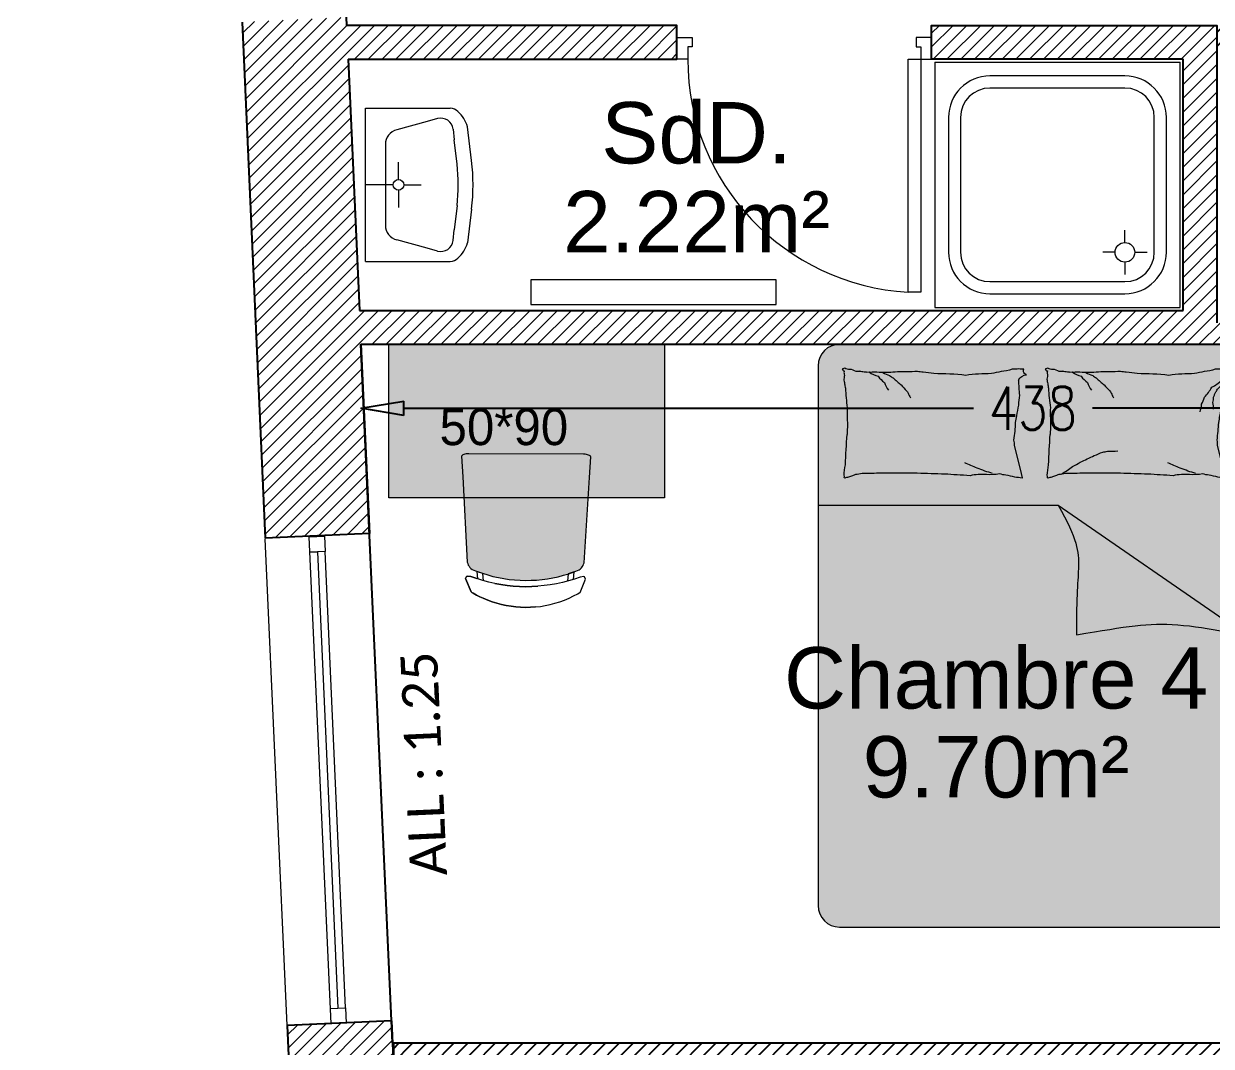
# Model space of a CAD drawing. Header units: millimetres. Extents: x -14819 to 43195, y -10328 to 20814.
# Drawn here: x 36519.5 to 36906.6, y 5174 to 5507.4 of the extents above; entities that cross this region are included whole.
import ezdxf
from ezdxf.enums import TextEntityAlignment as Align

# ---------------------------------------------------------------- set-up
doc = ezdxf.new("R2010")
doc.units = ezdxf.units.MM
doc.header["$PDMODE"] = 3
doc.linetypes.add('Chemin', pattern=[0.5, 0.3, -0.2])
for name, color, linetype, lineweight in [('05 - Menuiserie', 150, 'Continuous', 5), ('14 - Sanitaires', 130, 'Continuous', 9), ('1_DV_BF', 21, 'Continuous', 5), ('41 - Côtes Intérieures', 71, 'Continuous', 9), ('50 - Signes', 12, 'Continuous', 9), ('59 - TxT', 120, 'Continuous', 0), ('DV_Furnitures', 250, 'Continuous', 5), ('DV_Hatch bedroom', 21, 'Continuous', 5), ('Menuiserie_cps', 7, 'Continuous', 15), ('Mur_coupe', 7, 'Continuous', 25), ('Mur_vu', 8, 'Continuous', 18)]:
    doc.layers.add(name, color=color, linetype=linetype, lineweight=lineweight)
doc.layers.add('10 - Hachures', color=7, linetype='Continuous', lineweight=18, true_color=0x646464)
doc.layers.add('DV_Bulkhead', color=40, linetype='Continuous')
doc.layers.add('DV_TEXTE', color=10, linetype='Continuous')
doc.layers.add('DV_Surface', color=241, linetype='Continuous', plot=False)
doc.styles.add('CR_Cot', font='simplex.shx', dxfattribs={"width": 0.8})
doc.styles.add('Legend', font='calibri.ttf')
doc.styles.get("Standard").update_dxf_attribs({"font": 'arial.ttf'})
doc.dimstyles.get("Standard").update_dxf_attribs({"dimtxt": 14, "dimasz": 14, "dimexe": 0.18, "dimexo": 0.0625, "dimgap": 5, "dimtad": 0, "dimtoh": 1, "dimdec": 0, "dimzin": 0, "dimdsep": 46, "dimtxsty": 'CR_Cot', "dimblk": 'CLOSEDBLANK', "dimcen": 0, "dimse1": 1, "dimse2": 1, "dimadec": 0, "dimazin": 0, "dimtfac": 1, "dimtdec": 0, "dimtofl": 0, "dimtmove": 0, "dimatfit": 3, "dimfxl": 1, "dimtolj": 1, "dimtzin": 0, "dimarcsym": 0})
pattern_1 = [(45, (30000, 0), (-2.245064030267288, 2.245064030267288), [])]

# ---------------------------------------------------------------- blocks, each defined once
blk = doc.blocks.new('Fenetre_159')
blk.add_lwpolyline([(0.05, 0.05), (0.05, 0), (0, 0), (0, 0.05), (1.59, 0.05), (1.59, 0), (1.54, 0), (1.54, 0.05), (1.54, 0.025), (0.05, 0.025), (0.05, 0), (1.54, 0)])
blk = doc.blocks.new('A$C25e289c3')
at = {"layer": '14 - Sanitaires', "color": 251, "true_color": 0x666666}
for p, q in [((-1.600710675120354e-10, 50.07578125008149), (-27.59628906258149, 50.07578125002328)), ((-23.47666015644791, 46.63124999997672), (-20.10429687520809, 45.71484375005821)), ((-1.600710675120354e-10, 50.07578125008149), (0, 0)), ((-34.5437500001135, 32.92187500005821), (-33.19375000006403, 43.97031250002328)), ((-28.49990234403958, 43.22343749983702), (-28.89501953153376, 39.75078125001164)), ((-20.10429687520809, 45.71484375005821), (-10.16152343776776, 43.01249999989523)), ((-29.79736328134459, 31.82265624991851), (-28.89501953153376, 39.75078125001164)), ((-6.472656250145519, 11.88828125019791), (-6.472656250232831, 38.18749999994179)), ((-10.71972656253638, 26.7578125), (-10.71972656255821, 32.42734375019791)), ((-12.4394531249709, 25.03789062506985), (-18.10947265628783, 25.03789062501164)), ((-10.7197265625291, 23.31796875008149), (-10.71972656251455, 17.64843749988358)), ((-9.00009765617142, 25.03789062506985), (-7.275957614183426e-11, 25.03789062501164)), ((-34.54384765613941, 17.15390624990687), (-33.19374999993306, 6.105468749883585)), ((-29.79736328130821, 18.25351562502328), (-28.89511718752328, 10.32499999995343)), ((-28.49990234391589, 6.852343750069849), (-28.89511718752328, 10.32499999995343)), ((-23.47666015630966, 3.444531249930151), (-20.1042968750844, 4.360937499906868)), ((-20.1042968750844, 4.360937499906868), (-10.16152343765134, 7.063281250186265)), ((0, 0), (-27.59628906242142, 0))]:
    blk.add_line(p, q, dxfattribs=at)
for centre, radius, start, end in [((-21.94023437543365, 40.51718750008149), 11.77130508422852, 133.9763469139044, 162.9420453723134), ((-27.00136718771682, 45.24062500015134), 4.871567153930665, 97.01427278612493, 129.7092955126567), ((-24.52558593789581, 42.77109375031432), 4.000000000000001, 74.79760718970459, 173.5073917918188), ((-11.47267543849011, 38.18747353070648), 5.000000000000001, 6.834253766229036e-07, 74.79755254826807), ((29.97636718730791, 25.03789062512806), 65.00000000000001, 173.0334039843251, 186.9663068721669), ((29.81777343714202, 25.03789062512806), 60.00000000000001, 173.5073644711603, 186.492373706025), ((-10.71972656270373, 25.03789062501164), 1.71970270357258, 270.0000000237623, 269.9999827206719), ((-11.47265625024738, 11.8882812501397), 5.000000000000001, 285.2023649213064, 359.9999167861991), ((-21.94033203143044, 9.55859375023283), 11.77130508422852, 197.0578635593991, 226.0235620183435), ((-24.5255859377794, 7.304687500058208), 4.000000000000001, 186.4925171400662, 285.2023017418803), ((-27.00146484403376, 4.835156250104774), 4.871567153930665, 230.2906168343603, 262.9856395609003)]:
    blk.add_arc(centre, radius, start, end, dxfattribs=at)
blk = doc.blocks.new('A$Cf6694d94')
at = {"layer": '14 - Sanitaires', "color": 251, "true_color": 0x666666}
for p, q in [((79.99999999965803, 80.00000000033833), (80, 3.401510184630752e-10)), ((61.9999999996362, 75.50000000053024), (17.99999999965803, 75.50000000053205)), ((61.99999999954889, 71.56250000083219), (17.99999999965803, 71.56250000050295)), ((4.499999999665306, 61.99999711252622), (4.49999999965803, 17.99999999968622)), ((8.437499999672582, 61.99999711252622), (8.43749999965803, 17.99999999968622)), ((71.56249999962893, 18.00000000004911), (71.5624999996362, 61.99999711289001)), ((75.49999999961437, 18.00000000004911), (75.49999999962165, 61.99999711289001)), ((17.99999999965803, 21.19999999995343), (17.99999999965803, 25.19999999967695)), ((14.79999999966094, 17.99999999966531), (10.79999999964639, 17.99999999966531)), ((21.19999999964784, 17.9999999996644), (25.19999999964057, 17.9999999996644)), ((17.99999999965803, 14.79999999974098), (17.99999999965803, 10.79999999965366)), ((17.99999999965803, 8.43749999985448), (61.9999999996362, 8.437499999853571)), ((17.99999999965803, 4.499999999825377), (61.9999999996362, 4.499999999824468)), ((-3.492459654808044e-10, 0), (79.9999999996653, 3.401510184630752e-10))]:
    blk.add_line(p, q, dxfattribs=at)
blk.add_lwpolyline([(79.99999999965803, 80.00000000033833), (-3.41970007866621e-10, 80.00000000033833), (0, 0)], dxfattribs=at)
blk.add_circle((17.99999999965803, 17.99999999966531), 3.200000000000001, dxfattribs=at)
for centre, radius, start, end in [((17.99999999965803, 62.00000000032833), 13.5, 90, 180), ((61.9999999996362, 62.00000000069031), 13.5, 359.9999826971181, 89.99998269690968), ((17.99999999965803, 62.00000000032833), 9.5625, 90, 180), ((61.9999999996362, 62.00000000069031), 9.5625, 359.9999826971181, 89.99998269690968), ((17.99999999965803, 17.99999999966531), 13.5, 180, 270), ((17.99999999965803, 17.99999999966531), 9.5625, 180, 270), ((61.9999999996362, 18.00000000002819), 9.5625, 270, 359.9999826971181), ((61.9999999996362, 18.00000000002819), 13.5, 270, 359.9999826971181)]:
    blk.add_arc(centre, radius, start, end, dxfattribs=at)
blk = doc.blocks.new('A$Cbc0bb2b0')
at = {"layer": '05 - Menuiserie', "linetype": 'Continuous'}
for points in [[(-37.57037520760059, 17.62716388872104), (-33.04382397777226, 15.50340920333656), (-34.31807678900805, 12.78747846543956), (-35.67604215795291, 13.42460487105382), (-37.37504590624303, 9.803363887222076), (-40.54363176713377, 11.28999216699231), (-37.57037520760059, 17.62716388872104)], [(37.57037520760787, -17.62716388872832), (33.04382397777226, -15.50340920333656), (31.76957116653648, -18.21933994124083), (33.12753653548862, -18.85646634684781), (31.42853278719122, -22.47770733067773), (34.59711864808196, -23.96433561045524), (37.57037520760787, -17.62716388872832)], [(27.65847368067625, -20.70888151053987), (31.42853278716939, -22.47770733070683), (-0.8525384307140484, -91.28128602413562), (-4.622597537243564, -89.51246020396866), (27.65847368067625, -20.70888151053987)]]:
    blk.add_lwpolyline(points, dxfattribs=at)
at = {"layer": '50 - Signes', "linetype": 'Continuous'}
blk.add_arc((31.6526604386745, -22.49110213361928), 76.20863979111424, 154.9275562788115, 241.5755667311877, dxfattribs=at)
blk = doc.blocks.new('_ClosedBlank')
at = {"color": 0, "linetype": 'ByBlock', "lineweight": -2}
for p, q in [((-1, 0.1666666666666667), (0, 0)), ((-1, 0.1666666666666667), (-1, -0.1666666666666667)), ((0, 0), (-1, -0.1666666666666667))]:
    blk.add_line(p, q, dxfattribs=at)
blk = doc.blocks.new('*D684')
at = {"layer": '41 - Côtes Intérieures', "color": 0, "lineweight": -2, "transparency": 16777216}
for p, q in [((36643.44420171167, 5382.005497109407), (36829.04251141236, 5382.005497109407)), ((37053.44082111306, 5382.005497109407), (36867.84251141236, 5382.005497109407))]:
    blk.add_line(p, q, dxfattribs=at)
at = {"layer": 'Defpoints', "color": 0, "transparency": 16777216}
for p in [(36629.44420171167, 5402.841927371267), (37067.44082111306, 5402.841927371261), (37067.44082111306, 5382.005497109407)]:
    blk.add_point(p, dxfattribs=at)
at = {"layer": '41 - Côtes Intérieures', "color": 0, "lineweight": -2, "transparency": 16777216, "xscale": 14, "yscale": 14, "zscale": 14, "rotation": 180}
blk.add_blockref('_ClosedBlank', (36629.44420171167, 5382.005497109407), dxfattribs=at)
at = {"layer": '41 - Côtes Intérieures', "color": 0, "lineweight": -2, "transparency": 16777216, "xscale": 14, "yscale": 14, "zscale": 14}
blk.add_blockref('_ClosedBlank', (37067.44082111306, 5382.005497109407), dxfattribs=at)
at = {"layer": '41 - Côtes Intérieures', "color": 0, "transparency": 16777216, "insert": (36848.44251141236, 5382.005497109407), "char_height": 14, "attachment_point": 5, "style": 'CR_Cot'}
blk.add_mtext('\\A1;438', dxfattribs=at)
blk = doc.blocks.new('*U1039')
at = {"layer": 'DV_Hatch bedroom', "lineweight": 5}
h = blk.add_hatch(color=256, dxfattribs=at)
h.dxf.hatch_style = 1
edge = h.paths.add_edge_path()
edge.add_line((847.0545730124411, 46.8790673133517), (973.0545730124993, 46.87906731335106))
edge.add_arc((973.0545730124982, 53.87906731335104), 6.999999999999986, 270.0000000000093, 360.0000000000093)
edge.add_line((980.0545730124982, 53.87906731335217), (980.0545730124993, 229.8790673133511))
edge.add_arc((973.0545730124993, 229.8790673133511), 7, 0, 90)
edge.add_line((973.0545730124993, 236.8790673133511), (847.0545730124411, 236.8790673133517))
edge.add_arc((847.0545730124411, 229.8790673133517), 7, 90, 180)
edge.add_line((840.0545730124411, 229.8790673133517), (840.0545730124702, 53.87906731335167))
edge.add_arc((847.0545730124556, 53.87906731333713), 6.999999999985448, 179.999999999881, 269.9999999998809)
blk.add_line((918.2462938805376, 184.489697468094), (980.0545730124842, 141.7499297646371))
at = {"lineweight": 5}
blk.add_lwpolyline([(847.0545730124411, 46.8790673133517), (973.0545730124993, 46.87906731335106, 0.414213562373095), (980.0545730124982, 53.87906731335217), (980.0545730124993, 229.8790673133511, 0.414213562373095), (973.0545730124993, 236.8790673133511), (847.0545730124411, 236.8790673133517, 0.414213562373095), (840.0545730124411, 229.8790673133517), (840.0545730124702, 53.87906731335167, 0.414213562373095)], format="xyb", close=True, dxfattribs=at)
for points in [[(905.3683561002839, 225.2217188280365, -0.2633679393279821), (907.9770330702759, 226.9753276646752, -0.4948180484598251), (907.1210273014763, 228.7246963953308, -0.04922472348789158), (905.4717659369779, 228.8874596463696, -0.03683084260954966), (903.2651580663354, 228.7246964197284, -0.03189269194542133), (899.7205384567915, 227.9654047970259, 0.03578199607401519), (896.5552046842672, 227.3130398309832, 0.03294125849781754), (888.1867818383805, 226.7611082270093, 0.02656446386720497), (877.8055799286155, 227.3130398442285, 0.01790541905001343), (874.3042478836688, 227.8137404525048, -0.03339746363846834), (872.4181668921246, 228.0241061609284, -0.03203962982273088), (868.9571294261128, 227.9557394629983, 0.01844195161642952), (862.9537565284509, 227.6738044592563, 0.01083729358170642), (856.9091672738382, 227.7440769732297, 0.01462385272245969), (852.4377297810624, 228.0241061577784, 0.1112493707537801), (850.3333611330277, 228.7060391741703, -0.1537083427636597), (848.7571239238023, 229.0749981053281, -0.07644441892143763), (848.0630549980906, 228.9141800132316, -0.2155122933443702), (847.8807883263454, 228.7246963956322, -0.5858582351204265), (848.1292847922647, 228.4404865001897, 0.3634893061673001), (848.5818604634081, 228.1992570112837, 0.1917162677867557), (848.5872102849592, 227.1226441807828, -0.1296753019069136), (848.4065970090402, 225.5720205045741, -0.01735020625383131), (848.686574342908, 224.0036410649005, 0.01932564943837371), (848.9323873860957, 222.5944955663354, 0.01881751619375909), (849.5497265909901, 216.2121665034541, 0.02182809792489678), (849.6334595361643, 210.6843825903242, 0.006204154589775439), (849.5041335490533, 207.5249861236883)], [(971.5639007883732, 225.2217188280365, -0.2633679393279821), (974.1725777576958, 226.9753276646752, -0.4948180484598251), (973.3165719888962, 228.7246963953308, -0.04922472348789158), (971.6673106243978, 228.8874596463696, -0.03683084260954966), (969.4607027537552, 228.7246964197284, -0.03189269194542133), (965.9160831448808, 227.9654047970259, 0.03578199607401519), (962.7507493723565, 227.3130398309832, 0.03294125849781754), (954.3823265257713, 226.7611082270093, 0.02656446386720497), (944.0011246160354, 227.3130398442285, 0.01790541905001343), (940.4997925710887, 227.8137404525048, -0.03339746363846834), (938.6137115795156, 228.0241061609284, -0.03203962982273088), (935.1526741135327, 227.9557394629983, 0.01844195161642952), (929.1493012165402, 227.6738044592562, 0.01083729358170642), (923.104711961229, 227.7440769732296, 0.01462385272245969), (918.6332744684823, 228.0241061577784, 0.1112493707537801), (916.5289058204476, 228.7060391741703, -0.1537083427636597), (914.9526686112222, 229.0749981053281, -0.07644441892143763), (914.2585996861799, 228.9141800132316, -0.2155122933443702), (914.0763330137653, 228.7246963956321, -0.5858582351204265), (914.3248294796555, 228.4404865001897, 0.3634893061673001), (914.777405150828, 228.1992570112837, 0.1917162677867557), (914.78275497235, 227.1226441807827, -0.1296753019069136), (914.602141696431, 225.5720205045741, -0.01735020625383131), (914.8821190303279, 224.0036410649004, 0.01932564943837371), (915.1279320735156, 222.5944955663353, 0.01881751619375909), (915.7452712783809, 216.2121665034541, 0.02182809792489678), (915.8290042235842, 210.6843825903241, 0.006204154589775439), (915.6996782364732, 207.5249861236883)], [(905.3821642952756, 225.2493165864883, 0.02720052596380178), (905.6534674337435, 220.2659127701074, 0.04228118821179057), (905.3821642950772, 217.0633283145701, 0.01096989076681684), (904.6966161317835, 213.5171196919619, -0.01829888933846005), (904.3167570455827, 211.384972637756, -0.02330510151275126), (903.7841157889214, 205.6811226099339, -0.07304093550846792), (903.9662118285424, 203.853578122752), (905.8941464889826, 196.1470327355358), (906.5952186257377, 193.3446454118796, 0.5102284766733299), (906.5061108704812, 193.2385224183398, 0.02357138925158921), (904.141493518841, 193.5197962714099, 0.03449399454918334), (901.2682429151183, 194.2061698739515, -0.04782509247492186), (899.1811760778639, 194.6463731578264, -0.07866928644767605), (894.9264035725862, 194.455973775416, 0.06251002766426882), (889.5943335380282, 194.0452488214264, 0.008153125244442654), (885.3275830520514, 194.3199201640452, -0.008761567463115363), (881.3567865564544, 194.5706881959708, -0.007152706387293638), (872.3834470824821, 194.8511197487298, -0.005484417438345482), (860.6752767485619, 194.920989935312, -0.01434509528684024), (854.4462172474786, 194.7110573887998, -0.04057962453357574), (852.2624663708064, 194.3955373660601, -0.06298072340015308), (851.2662438473926, 194.0314334307953, 0.04830882339729094), (849.9839864382536, 193.5197962617604, 0.03973043077202874), (848.7152400967213, 193.2577264246464, 0.3660599915518933), (848.5818604630671, 193.3446454117371, 0.1170135263030279), (848.5331882938883, 194.1762209917563, -0.02834082451983052), (848.9323873733603, 197.5482263182833, -0.00196306063033392), (849.5041337291227, 207.5249890699412)], [(853.4893288227009, 228.199257017777, 0.08815313258354429), (856.7121124843682, 227.8685065755373, 0.08815313105263654), (859.6236780436475, 226.4477616381262, 0.07754712079217571), (861.6439934556033, 224.4306272273409, 0.07754712039776804), (862.9537569792998, 221.8938921235535)], [(861.1414160195125, 227.6673687752629, 0.02784216268372947), (863.3610483190741, 226.676805969765, 0.04868500734447086), (864.5311464003798, 225.922322279381, 0.0236664622803414), (867.1373185968686, 223.6488104070246, 0.03122341866597448), (868.9128244284307, 221.7187544445097, 0.04680097286292319), (869.3895719419801, 221.0032485341803, 0.02319083180261139), (870.1396869615454, 219.4418196691365)], [(971.5777089826955, 225.2493165864882, 0.02720052596380178), (971.8490121211634, 220.2659127701073, 0.04228118821179057), (971.5777089831665, 217.0633283145701, 0.01096989076681684), (970.8921608191743, 213.5171196919619, -0.01829888933846005), (970.5123017329735, 211.384972637756, -0.02330510151275126), (969.9796604770107, 205.6811226099338, -0.07304093550846792), (970.1617565159623, 203.853578122752), (972.0896911763734, 196.1470327355358), (972.790763313827, 193.3446454118796, 0.5102284766733299), (972.7016555579011, 193.2385224183398, 0.02357138925158921), (970.3370382062609, 193.5197962714099, 0.03449399454918334), (967.4637876025382, 194.2061698739515, -0.04782509247492186), (965.3767207659532, 194.6463731578264, -0.07866928644767605), (961.1219482606755, 194.455973775416, 0.06251002766426882), (955.7898782261175, 194.0452488214264, 0.008153125244442654), (951.5231277394422, 194.3199201640451, -0.008761567463115363), (947.5523312438451, 194.5706881959708, -0.007152706387293638), (938.578991769902, 194.8511197487298, -0.005484417438345482), (926.8708214359818, 194.920989935312, -0.01434509528684024), (920.6417619348985, 194.7110573887998, -0.04057962453357574), (918.4580110582262, 194.39553736606, -0.06298072340015308), (917.4617885354819, 194.0314334307952, 0.04830882339729094), (916.1795311256444, 193.5197962617603, 0.03973043077202874), (914.9107847841121, 193.2577264246464, 0.3660599915518933), (914.777405150487, 193.3446454117371, 0.1170135263030279), (914.7287329813082, 194.1762209917563, -0.02834082451983052), (915.127932060751, 197.5482263182832, -0.00196306063033392), (915.699678417212, 207.5249890699412)], [(919.6848735101208, 228.1992570177769, 0.08815313258354429), (922.9076571717881, 227.8685065755372, 0.08815313105263654), (925.8192227310674, 226.4477616381262, 0.07754712079217571), (927.8395381430232, 224.4306272273409, 0.07754712039776804), (929.1493016667197, 221.8938921235535)], [(927.3369607069033, 227.6673687752628, 0.02784216268372947), (929.5565930064649, 226.676805969765, 0.04868500734447086), (930.7266910877997, 225.9223222793809, 0.0236664622803414), (933.3328632849579, 223.6488104070245, 0.03122341866597448), (935.1083691158506, 221.7187544445096, 0.04680097286292319), (935.5851166293709, 221.0032485341802, 0.02319083180261139), (936.3352316489362, 219.4418196691365)], [(964.5532159879575, 214.8879501579025, 0.04752548586146815), (965.0290303518916, 217.3192487666001, 0.04752548618143519), (965.9553602626526, 219.6169705283506, 0.07737942892073026), (968.3315573673258, 222.8579054911097, 0.07737943067710795), (971.5805703186841, 225.2230455089226)], [(968.9348939916772, 215.7636912732426, 0.06416370225428163), (968.6558241250509, 217.9294090514471, 0.08212666593292359), (968.9348939912383, 219.6169705485002, 0.01324356746446535), (969.2873927803547, 220.570030933041, 0.01544823599055244), (969.6359661409547, 221.3684527683976, 0.07031174885933875), (970.3923934962933, 222.5156781262553, 0.05368994615919214), (971.7183544497585, 223.7268959661978)], [(919.3343466867876, 194.5706882661934, 0.01610775154444899), (922.966761767758, 197.0189970967258, 0.02459882714006518), (925.4686776399045, 198.4239675481022, 0.009477214576710857), (930.0455829966608, 200.5984661919819, 0.01593728168136005), (932.8299075405918, 201.7517942020841, 0.07252085216165431), (934.3550093152222, 202.0865104087179, 0.03333927934972582), (937.7373759729674, 202.1020827344036)], [(896.931980910619, 194.7129362559401, 0.009729473561467566), (894.3850253306437, 195.5559074012778, 0.00972947539273279), (891.8727952789995, 196.4973344058818, 0.007970500716486365), (889.8432678061699, 197.3409433108768, 0.00797050084477468), (887.8416624948946, 198.2488165967418)], [(963.1275255987083, 194.7129362559401, 0.009729473561467566), (960.5805700180345, 195.5559074012778, 0.00972947539273279), (958.0683399663903, 196.4973344058818, 0.007970500716486365), (956.0388124935898, 197.3409433108767, 0.00797050084477468), (954.0372071823145, 198.2488165967418)]]:
    blk.add_lwpolyline(points, format="xyb")
blk.add_open_spline([(840.0545730124703, 184.4896974679901), (866.1184799685432, 184.4896974679899), (892.182386924616, 184.4896974679897), (918.2462938806889, 184.4896974679895), (924.5768245326177, 173.4790951311314), (925.497814456202, 164.7262032753331), (924.1338798156622, 155.1852046161437), (924.3084835971617, 142.1711438209247)], degree=3, knots=[0, 0, 0, 0, 1, 1, 1, 2, 3, 3, 3, 3])
blk.add_open_spline([(924.3084835971617, 142.1711438209247), (940.8985822635999, 144.8984500248942), (954.0646666506357, 147.5254407198644), (980.0545730124842, 141.7499297646371), (980.0545730126324, 141.7499297651568)], degree=3)
blk = doc.blocks.new('*U1083')
at = {"layer": 'DV_Hatch bedroom', "lineweight": 5}
h = blk.add_hatch(color=256, dxfattribs=at)
h.dxf.hatch_style = 1
h.paths.add_polyline_path([(19.61027763474226, -0.0542759895324707), (19.98892968593668, -0.1245364546775818), (20.3581279672801, -0.2340421080589294), (20.6371476972688, -0.3582432866096497), (20.88459419305968, -0.5371570587158203), (20.98550651024584, -0.677722692489624), (21.02705864085215, -0.8456394076347351), (20.66434089860127, -7.56663978099823), (19.03446144736267, -35.35367920994736), (18.90031995712002, -35.82273945212341), (18.70788195994214, -36.27109453082062), (18.46023406618292, -36.69154867529846), (18.16135202093551, -37.07735314965225), (17.81603207953617, -37.42231577634789), (17.4298179075638, -37.72089928388573), (15.76532187503767, -38.37602436542488), (14.07621501069548, -38.96496444940544), (12.36513786568526, -39.48680162429787), (10.63475859013784, -39.94071930646874), (8.887779646430545, -40.32601118087746), (7.126926620411041, -40.64207375049568), (5.354948594357438, -40.8884137868879), (3.574611806669736, -41.06464833021141), (1.788694989882742, -41.17050170898415), (-1.417328826391895e-05, -41.20580852031685), (-1.788723334782617, -41.17050170898415), (-3.574640151569156, -41.06464833021141), (-5.354976939256858, -40.8884137868879), (-7.126954965310915, -40.64207375049568), (-8.887807991329964, -40.32601118087746), (-10.63478693503725, -39.94071930646874), (-12.36516621058468, -39.48680162429787), (-14.0762433555949, -38.96496444940544), (-15.765350219938, -38.37602436542488), (-17.42984625246322, -37.72089928388573), (-17.8160604244365, -37.42231577634789), (-18.16138036583493, -37.07735314965225), (-18.46026241108279, -36.69154867529846), (-18.70791030484202, -36.27109453082062), (-18.90034830202035, -35.82273945212341), (-19.03448979226209, -35.35367920994736), (-20.66436924350023, -7.56663978099823), (-21.02708698575157, -0.8456394076347351), (-21.00243587434011, -0.7196366786956787), (-20.94375447350808, -0.6054133176803589), (-20.85564957531574, -0.5119338631629944), (-20.62044807604366, -0.3487631678581238), (-20.35812647544412, -0.2340331673622131), (-19.98892968593668, -0.1245275139808655), (-19.61027763474272, -0.05426704883575439), (-19.217287539989, -0.01296401023864746), (-18.8223699920793, 0.0008270144462585449), (-18.72592721796877, 4.470348358154297e-06), (18.72592721796877, -4.470348358154297e-06), (18.82237148391573, 0.0008180737495422363), (19.21728903182498, -0.01297146081924438)])
h.paths.add_polyline_path([(2.021842416349728, -43.22438836097695), (4.040197664162633, -43.09443831443787)])
h.paths.add_polyline_path([(-1.417244925505656e-05, -43.27704608440399), (2.021842416349728, -43.22438836097695)])
at = {"lineweight": 5}
for p, q in [((-15.86564790035914, -38.33868205547333), (-14.884398207412, -38.69251310825348)), ((-15.6317860705401, -40.79990535974503), (-15.86564790035914, -38.33868205547333)), ((-15.86564790035959, -38.3386820554731), (-14.88439820741246, -38.69251310825325)), ((-15.63178607054056, -40.7999053597448), (-15.86564790035959, -38.3386820554731)), ((-14.884398207412, -38.69251310825348), (-13.8952462548948, -39.02367353439331)), ((-14.88439820741246, -38.69251310825325), (-13.89524625489526, -39.02367353439308)), ((13.89521790999629, -39.02367353439331), (14.88436986251349, -38.69251310825348)), ((13.89521790999584, -39.02367353439308), (14.88436986251304, -38.69251310825325)), ((14.88436986251349, -38.69251310825348), (15.86561955545972, -38.33868205547333)), ((14.88436986251304, -38.69251310825325), (15.86561955545926, -38.3386820554731)), ((15.86561955545972, -38.33868205547333), (15.63186662972862, -40.79994559288025)), ((15.86561955545926, -38.3386820554731), (15.63186662972817, -40.79994559288002)), ((-19.54310469879943, -40.71474969387054), (-19.2417581391453, -39.98974859714508)), ((-19.54310469879988, -40.71474969387032), (-19.24175813914576, -39.98974859714485)), ((-17.7591304400155, -45.05965411663055), (-19.54310469879943, -40.71474969387054)), ((-17.75913044001595, -45.05965411663033), (-19.54310469879988, -40.71474969387032)), ((-19.2417581391453, -39.98974859714508), (-18.99247071673449, -39.85874950885773)), ((-19.24175813914576, -39.98974859714485), (-18.99247071673494, -39.8587495088575)), ((-18.99247071673449, -39.85874950885773), (-17.82373144930102, -40.05081355571747)), ((-18.99247071673494, -39.8587495088575), (-17.82373144930148, -40.05081355571724)), ((-17.82373144930102, -40.05081355571747), (-15.91194705568773, -40.71017503738403)), ((-17.82373144930148, -40.05081355571724), (-15.91194705568819, -40.71017503738381)), ((-15.91194705568773, -40.71017503738403), (-13.97628730580186, -41.29593223333359)), ((-15.91194705568819, -40.71017503738381), (-13.97628730580232, -41.29593223333336)), ((-13.97628730580186, -41.29593223333359), (-12.01959116509101, -41.80722683668137)), ((-13.97628730580232, -41.29593223333336), (-12.01959116509147, -41.80722683668114)), ((-13.8952462548948, -39.02367353439331), (-13.67136182964691, -41.38088971376419)), ((-13.89524625489526, -39.02367353439308), (-13.67136182964737, -41.38088971376396)), ((-12.01959116509101, -41.80722683668137), (-10.04472967349079, -42.24330931901932)), ((-12.01959116509147, -41.80722683668114), (-10.04472967349125, -42.24330931901909)), ((-10.04472967349079, -42.24330931901932), (-8.054599978081342, -42.60353744029999)), ((-10.04472967349125, -42.24330931901909), (-8.054599978081797, -42.60353744029976)), ((10.04470132859183, -42.24330931901932), (12.01956282019205, -41.80722683668137)), ((12.01956282019205, -41.80722683668137), (13.97625896090335, -41.29593223333359)), ((13.67133348474749, -41.38088971376419), (13.89521790999629, -39.02367353439331)), ((13.67133348474704, -41.38088971376396), (13.89521790999584, -39.02367353439308)), ((13.97625896090335, -41.29593223333359), (15.91191871078831, -40.71017503738403)), ((-17.49294050657249, -45.21570950746536), (-17.7591304400155, -45.05965411663055)), ((-17.49294050657295, -45.21570950746514), (-17.75913044001595, -45.05965411663033)), ((-17.07077306753331, -45.45755386352539), (-17.49294050657249, -45.21570950746536)), ((-17.07077306753376, -45.45755386352516), (-17.49294050657295, -45.21570950746514)), ((-15.6386291259771, -46.22146785259247), (-17.07077306753331, -45.45755386352539)), ((-15.63862912597756, -46.22146785259224), (-17.07077306753376, -45.45755386352516)), ((-14.17301880931268, -46.919184923172), (-15.6386291259771, -46.22146785259247)), ((-14.17301880931313, -46.91918492317177), (-15.63862912597756, -46.22146785259224)), ((-8.054599978081342, -42.60353744029999), (-6.052119365740282, -42.88738667964935)), ((-8.054599978081797, -42.60353744029976), (-6.052119365740737, -42.88738667964913)), ((-6.052119365740282, -42.88738667964935), (-4.040226009061143, -43.09443831443787)), ((-6.052119365740737, -42.88738667964913), (-4.040226009061598, -43.09443831443764)), ((-12.67700485850696, -47.54924476146698), (-14.17301880931268, -46.919184923172)), ((-12.67700485850742, -47.54924476146675), (-14.17301880931313, -46.91918492317177)), ((-11.15371789310052, -48.110331594944), (-12.67700485850696, -47.54924476146698)), ((-11.15371789310097, -48.11033159494377), (-12.67700485850742, -47.54924476146675)), ((-9.606342238758543, -48.60127121210098), (-11.15371789310052, -48.110331594944)), ((-9.606342238758998, -48.60127121210076), (-11.15371789310097, -48.11033159494377)), ((-8.038113689518696, -49.02103543281555), (-9.606342238758543, -48.60127121210098)), ((-8.03811368951915, -49.02103543281532), (-9.606342238758998, -48.60127121210076)), ((-6.45231279452014, -49.36874806880951), (-8.038113689518696, -49.02103543281555)), ((-6.452312794520594, -49.36874806880928), (-8.03811368951915, -49.02103543281532)), ((-4.852254415149901, -49.64368343353271), (-6.45231279452014, -49.36874806880951)), ((-4.852254415150355, -49.64368343353249), (-6.452312794520594, -49.36874806880928)), ((-3.241285114326956, -49.84526336193085), (-4.852254415149901, -49.64368343353271)), ((-3.241285114327411, -49.84526336193062), (-4.852254415150355, -49.64368343353249))]:
    blk.add_line(p, q, dxfattribs=at)
for points in [[(6.052091020841317, -42.88738667964913), (8.054571633181922, -42.60353744029976), (10.04470132859137, -42.24330931901909), (8.054571633182377, -42.60353744029999)], [(15.91191871078786, -40.71017503738381), (17.82370310440206, -40.05081355571724), (18.99244237183552, -39.8587495088575), (19.24172979424588, -39.98974859714485), (19.54315989676138, -40.7146945595739), (19.24172979424634, -39.98974859714508), (18.99244237183598, -39.85874950885773), (17.82370310440251, -40.05081355571747)], [(19.54315989676138, -40.7146945595739), (17.75910209511653, -45.05965411663033), (17.49291216167353, -45.21570950746514), (17.75910209511699, -45.05965411663055)], [(-4.040226009061598, -43.09443831443764), (-2.021870761249602, -43.22438836097695), (-1.417244970980391e-05, -43.27704608440376), (2.021842416349728, -43.22438836097695), (4.040197664162179, -43.09443831443764), (6.052091020841317, -42.88738667964913), (4.040197664162633, -43.09443831443787), (2.021842416350182, -43.22438836097717), (-1.417244925505656e-05, -43.27704608440399), (-2.021870761249147, -43.22438836097717)], [(17.07045232261976, -45.45771926641441), (15.9920452657318, -46.04069292545296), (14.89412647523545, -46.58612161874748), (15.99204526573226, -46.04069292545319)], [(17.49291216167353, -45.21570950746514), (17.0708252818215, -45.45750916004158), (17.07045232261976, -45.45771926641441), (17.07082528182195, -45.45750916004181)], [(6.263619307729869, -49.40507560968376), (4.709619525002608, -49.66453760862328), (3.145624808623097, -49.85487759113289), (1.574715615118976, -49.97572153806664), (-1.417244925505656e-05, -50.02683252096153), (-1.622774391961912, -49.97306764125801), (-3.241285114327411, -49.84526336193062), (-1.622774391961457, -49.97306764125824), (-1.417244880030921e-05, -50.02683252096176), (1.57471561511943, -49.97572153806686), (3.145624808623552, -49.85487759113312), (4.709619525003063, -49.6645376086235)], [(10.83518313566606, -48.21774363517738), (9.329420031321433, -48.68096560239769), (7.804564399511264, -49.0770027041433), (6.263619307729869, -49.40507560968376), (7.804564399511719, -49.07700270414352), (9.329420031321888, -48.68096560239792)], [(14.89412647523545, -46.58612161874748), (13.77800429201147, -47.09335416555382), (13.7776119389307, -47.09352403879143), (12.31888794097108, -47.68824875354744), (10.83518313566606, -48.21774363517738), (12.31888794097154, -47.68824875354767), (13.77761193893116, -47.09352403879166), (13.77800429201193, -47.09335416555405)]]:
    blk.add_lwpolyline(points, close=True, dxfattribs=at)
blk.add_lwpolyline([(10.04470132859137, -42.24330931901909), (12.0195628201916, -41.80722683668114), (13.9762589609029, -41.29593223333336), (15.91191871078786, -40.71017503738381)], dxfattribs=at)
blk.add_polyline3d([(19.61027763474272, -0.05427598953269808, 0), (19.98892968593714, -0.1245364546778092, 0), (20.35812796728055, -0.2340421080591568, 0), (20.63714769726926, -0.358243286609877, 0), (20.88459419306014, -0.5371570587160477, 0), (20.9855065102463, -0.6777226924898514, 0), (21.0270586408526, -0.8456394076349625, 0), (20.66434089860172, -7.566639780998457, 0), (19.03446144736313, -35.35367920994759, 0), (18.90031995712047, -35.82273945212364, 0), (18.7078819599426, -36.27109453082085, 0), (18.46023406618338, -36.69154867529869, 0), (18.16135202093596, -37.07735314965248, 0), (17.81603207953663, -37.42231577634811, 0), (17.42981790756426, -37.72089928388596, 0), (15.76532187503813, -38.37602436542511, 0), (14.07621501069593, -38.96496444940567, 0), (12.36513786568571, -39.4868016242981, 0), (10.63475859013829, -39.94071930646896, 0), (8.887779646431, -40.32601118087769, 0), (7.126926620411496, -40.64207375049591, 0), (5.354948594357893, -40.88841378688812, 0), (3.574611806670191, -41.06464833021164, 0), (1.788694989883197, -41.17050170898438, 0), (-1.41732878091716e-05, -41.20580852031708, 0), (-1.788723334782162, -41.17050170898438, 0), (-3.574640151568701, -41.06464833021164, 0), (-5.354976939256403, -40.88841378688812, 0), (-7.12695496531046, -40.64207375049591, 0), (-8.88780799132951, -40.32601118087769, 0), (-10.6347869350368, -39.94071930646896, 0), (-12.36516621058422, -39.4868016242981, 0), (-14.07624335559444, -38.96496444940567, 0), (-15.76535021993755, -38.37602436542511, 0), (-17.42984625246277, -37.72089928388596, 0), (-17.81606042443605, -37.42231577634811, 0), (-18.16138036583448, -37.07735314965248, 0), (-18.46026241108234, -36.69154867529869, 0), (-18.70791030484156, -36.27109453082085, 0), (-18.90034830201989, -35.82273945212364, 0), (-19.03448979226164, -35.35367920994759, 0), (-20.66436924349978, -7.566639780998457, 0), (-21.02708698575111, -0.8456394076349625, 0), (-21.00243587433965, -0.7196366786959061, 0), (-20.94375447350762, -0.6054133176805863, 0), (-20.85564957531528, -0.5119338631632218, 0), (-20.6204480760432, -0.3487631678583512, 0), (-20.35812647544367, -0.2340331673624405, 0), (-19.98892968593623, -0.1245275139810929, 0), (-19.61027763474226, -0.05426704883598177, 0), (-19.21728753998855, -0.01296401023887483, 0), (-18.82236999207885, 0.0008270144460311712, 0), (-18.72592721796832, 4.470348130780621e-06, 0), (18.72592721796923, -4.470348585527972e-06, 0), (18.82237148391619, 0.0008180737493148627, 0), (19.21728903182543, -0.01297146081947176, 0), (19.61027763474272, -0.05427598953269808, 0)], dxfattribs=at)
blk.add_polyline3d([(19.61027763474226, -0.0542759895324707, 0), (19.98892968593668, -0.1245364546775818, 0), (20.3581279672801, -0.2340421080589294, 0), (20.6371476972688, -0.3582432866096497, 0), (20.88459419305968, -0.5371570587158203, 0), (20.98550651024584, -0.677722692489624, 0), (21.02705864085215, -0.8456394076347351, 0), (20.66434089860127, -7.56663978099823, 0), (19.03446144736267, -35.35367920994736, 0), (18.90031995712002, -35.82273945212341, 0), (18.70788195994214, -36.27109453082062, 0), (18.46023406618292, -36.69154867529846, 0), (18.16135202093551, -37.07735314965225, 0), (17.81603207953617, -37.42231577634789, 0), (17.4298179075638, -37.72089928388573, 0), (15.76532187503767, -38.37602436542488, 0), (14.07621501069548, -38.96496444940544, 0), (12.36513786568526, -39.48680162429787, 0), (10.63475859013784, -39.94071930646874, 0), (8.887779646430545, -40.32601118087746, 0), (7.126926620411041, -40.64207375049568, 0), (5.354948594357438, -40.8884137868879, 0), (3.574611806669736, -41.06464833021141, 0), (1.788694989882742, -41.17050170898415, 0), (-1.417328826391895e-05, -41.20580852031685, 0), (-1.788723334782617, -41.17050170898415, 0), (-3.574640151569156, -41.06464833021141, 0), (-5.354976939256858, -40.8884137868879, 0), (-7.126954965310915, -40.64207375049568, 0), (-8.887807991329964, -40.32601118087746, 0), (-10.63478693503725, -39.94071930646874, 0), (-12.36516621058468, -39.48680162429787, 0), (-14.0762433555949, -38.96496444940544, 0), (-15.765350219938, -38.37602436542488, 0), (-17.42984625246322, -37.72089928388573, 0), (-17.8160604244365, -37.42231577634789, 0), (-18.16138036583493, -37.07735314965225, 0), (-18.46026241108279, -36.69154867529846, 0), (-18.70791030484202, -36.27109453082062, 0), (-18.90034830202035, -35.82273945212341, 0), (-19.03448979226209, -35.35367920994736, 0), (-20.66436924350023, -7.56663978099823, 0), (-21.02708698575157, -0.8456394076347351, 0), (-21.00243587434011, -0.7196366786956787, 0), (-20.94375447350808, -0.6054133176803589, 0), (-20.85564957531574, -0.5119338631629944, 0), (-20.62044807604366, -0.3487631678581238, 0), (-20.35812647544412, -0.2340331673622131, 0), (-19.98892968593668, -0.1245275139808655, 0), (-19.61027763474272, -0.05426704883575439, 0), (-19.217287539989, -0.01296401023864746, 0), (-18.8223699920793, 0.0008270144462585449, 0), (-18.72592721796877, 4.470348358154297e-06, 0), (18.72592721796877, -4.470348358154297e-06, 0), (18.82237148391573, 0.0008180737495422363, 0), (19.21728903182498, -0.01297146081924438, 0), (19.61027763474226, -0.0542759895324707, 0)], close=True, dxfattribs=at)
blk = doc.blocks.new('kdkd')
at = {"layer": 'DV_Hatch bedroom', "transparency": 33554687}
h = blk.add_hatch(color=256, dxfattribs=at)
h.dxf.hatch_style = 1
h.paths.add_polyline_path([(347.3378382290018, 26.56950613799328), (347.8378382290018, 26.56950613799327), (347.8378382290016, 27.4705676299203), (347.3378382290016, 27.4705676299203)])
at = {"layer": '1_DV_BF', "color": 18, "lineweight": 5, "true_color": 0x000000}
blk.add_lwpolyline([(347.3378382290016, 27.46779994626701), (347.8378382290016, 27.46779994626701), (347.8378382290018, 26.56950613799328), (347.3378382290018, 26.56950613799328), (347.3378382290016, 27.46779994626701)], dxfattribs=at)
at = {"layer": 'DV_TEXTE', "insert": (347.6290976968428, 27.30227017149441), "char_height": 0.12, "width": 0.5675187395583113, "attachment_point": 1, "rotation": 270}
blk.add_mtext('{\\fDM Sans|b0|i0|c0|p2;\\C10;50*90}', dxfattribs=at)

msp = doc.modelspace()

# ---------------------------------------------------------------- hatches: boundary and pattern name
at = {"layer": '10 - Hachures', "lineweight": 18}
h = msp.add_hatch(dxfattribs=at)
h.set_pattern_fill('ANSI31', color=256)
h.set_pattern_definition(pattern_1)
h.paths.add_polyline_path([(36908.44082111306, 5409.841927371267), (36908.44082111306, 5506.841927370933), (36897.44082111306, 5506.841927370933), (36815.44082111272, 5506.841927370934), (36815.44082111272, 5495.841927370934), (36897.44082111306, 5495.841927370934), (36897.44082111305, 5413.841927371269), (36628.94954016151, 5413.841927371269), (36625.26206315126, 5495.84192737093), (36732.44082111271, 5495.84192737093), (36732.44082111271, 5506.84192737093), (36624.7674016011, 5506.841927370929), (36624.64957334663, 5509.462124551904), (36590.69051001185, 5507.895404633685), (36590.69052118398, 5507.895156146148), (36598.25752376718, 5339.591811288953), (36632.21805361144, 5341.158598865387), (36629.44420171167, 5402.841927371267), (37067.44082111305, 5402.841927371267), (37067.44082111306, 5780.841927371269), (37060.44082111306, 5780.841927371269), (37060.44082111305, 5409.841927371267)])
h = msp.add_hatch(dxfattribs=at)
h.set_pattern_fill('ANSI31', color=256)
h.set_pattern_definition(pattern_1)
h.paths.add_polyline_path([(36605.40025659488, 5180.724966312501), (36605.40026776701, 5180.724717824963), (36606.38839005573, 5158.747153460125), (36640.35049568575, 5160.314013736296), (36639.36217072173, 5182.291817753571)])
at = {"layer": 'DV_Bulkhead'}
h = msp.add_hatch(dxfattribs=at)
h.set_pattern_fill('ANSI31', color=256)
h.set_pattern_definition([(45, (0, 0), (-2.245064030267288, 2.245064030267288), [])])
h.paths.add_polyline_path([(36640.00144318482, 5168.076043166239), (37060.71835266034, 5167.974153689548), (37060.71818088288, 4978.841927371269), (37021.74824266274, 4978.841927371269), (37021.74824266274, 4916.841927371269), (37028.74824266274, 4916.841927371271), (37028.74824266274, 4970.841927371269), (37067.71816753981, 4970.918454254464), (37067.44082111298, 5402.841913880722), (37060.44082111305, 5402.841946248084), (37060.44082111305, 5174.973815670019), (36640.00144318482, 5174.973815670019)])
h.paths.add_polyline_path([(36935.44081539076, 5506.841912622718), (37060.44082111305, 5506.841912622718), (37060.44082111305, 5499.841927370933), (36935.44081539076, 5499.841927370933)])
h.paths.add_polyline_path([(36935.44081539076, 5506.841912622718), (36908.44082111306, 5506.841927370933), (36908.44082111306, 5499.841927370933), (36928.44081621666, 5499.841930556548), (36928.44081621666, 5409.841927371267), (36935.44082683537, 5409.841927371267)])
h.paths.add_polyline_path([(37198.44082111306, 6032.841927371267), (37191.44082111306, 6032.841927371267), (37191.44081832026, 5864.84192737119), (37198.44081832025, 5864.841927371189), (37198.44400004698, 5924.834908694491), (37356.53390727232, 5924.729128632851), (37356.44082111274, 5844.841927371267), (37443.44082111273, 5844.841927370925), (37443.44082111273, 5851.841927371267), (37363.44082111274, 5851.841927371267), (37363.44082111274, 5931.841927371609), (37198.44082111306, 5931.841927371609)])

# ---------------------------------------------------------------- linework, layer by layer
at = {"layer": '14 - Sanitaires', "color": 251, "true_color": 0x666666}
msp.add_lwpolyline([(36684.8108206081, 5415.841927371269), (36764.8108206081, 5415.841927371269), (36764.8108206081, 5423.841927371269), (36684.8108206081, 5423.841927371269), (36684.8108206081, 5415.841927371269)], dxfattribs=at)
at = {"layer": 'DV_Bulkhead', "elevation": -389.9999999999999}
msp.add_lwpolyline([(36640.00144318482, 5168.076043166239), (37060.71835266034, 5167.974153689548), (37060.71818088288, 4978.841927371269), (37021.74824266274, 4978.841927371269), (37021.74824266274, 4916.841927371269), (37028.74824266274, 4916.841927371271), (37028.74824266274, 4970.841927371269), (37067.71816753981, 4970.918454254464), (37067.44082111298, 5402.841913880722), (37060.44082111305, 5402.841946248084), (37060.44082111305, 5174.973815670019), (36640.00144318482, 5174.973815670019)], close=True, dxfattribs=at)
at = {"layer": 'DV_Surface', "elevation": -194.9999999999999}
msp.add_lwpolyline([(36629.43950964914, 5402.946266768243), (37060.44082111305, 5402.841927371267), (37060.44082111305, 5174.973815670019), (36639.68665518985, 5175.076118154118)], close=True, dxfattribs=at)
at = {"layer": 'DV_Surface'}
msp.add_circle((37201.94082111306, 6032.841920625995), 1813.726961741503, dxfattribs=at)
at = {"layer": 'Mur_coupe', "flags": 128}
for points in [[(36629.44420171167, 5402.841927371267), (37067.44082111305, 5402.841927371267), (37067.44082111306, 5780.841927371269)], [(36897.44082111305, 5413.841927371269), (36897.44082111306, 5495.841927370934)], [(36628.94954016151, 5413.841927371269), (36897.44082111305, 5413.841927371269)], [(36632.21805361144, 5341.158598865387), (36598.25752376718, 5339.591811288953)], [(36639.36217072173, 5182.291817753571), (36605.40025659488, 5180.724966312501)]]:
    msp.add_lwpolyline(points, dxfattribs=at)
at = {"layer": 'Mur_coupe', "elevation": -194.9999999999999, "flags": 128}
for points in [[(36590.69051001185, 5507.895404633685), (36598.25752376718, 5339.591811288953)], [(36624.64957334663, 5509.462124551904), (36624.7674016011, 5506.841927370929)], [(36625.26206315126, 5495.84192737093), (36628.94954016151, 5413.841927371269)], [(36629.44420171167, 5402.841927371267), (36632.21805361144, 5341.158598865387)], [(36605.40025659488, 5180.724966312501), (36606.38839005573, 5158.747153460125)], [(36639.36217072173, 5182.291817753571), (36640.35049568575, 5160.314013736296)]]:
    msp.add_lwpolyline(points, dxfattribs=at)
at = {"layer": 'Mur_coupe'}
for points in [[(36625.26206315126, 5495.84192737093), (36732.44082111271, 5495.84192737093), (36732.44082111271, 5506.84192737093), (36624.7674016011, 5506.841927370929), (36624.7674016011, 5506.841927370929)], [(36897.44082111306, 5495.841927370934), (36815.44082111272, 5495.841927370934), (36815.44082111272, 5506.841927370934), (36897.44082111306, 5506.841927370933)], [(36897.44082111306, 5506.841927370933), (36908.44082111306, 5506.841927370933), (36908.44082111306, 5409.841927371267)]]:
    msp.add_lwpolyline(points, dxfattribs=at)
at = {"layer": 'Mur_vu', "elevation": -194.9999999999999, "flags": 128}
for points in [[(36605.40026776701, 5180.724717824963), (36598.26333573187, 5339.46254305007)], [(36639.36218189386, 5182.291569266031), (36632.22524985872, 5341.029394491138)]]:
    msp.add_lwpolyline(points, dxfattribs=at)

# ---------------------------------------------------------------- block references
at = {"layer": '05 - Menuiserie', "rotation": 25.13489956183669}
msp.add_blockref('A$Cbc0bb2b0', (36773.94082111271, 5502.841927370894), dxfattribs=at)
at = {"layer": '05 - Menuiserie', "xscale": 100, "yscale": 100, "zscale": 100, "rotation": 92.57456286843002}
msp.add_blockref('Fenetre_159', (36624.67262895226, 5181.498652324358), dxfattribs=at)
at = {"layer": '14 - Sanitaires', "linetype": 'Continuous'}
for name, p, rotation in [('A$Cf6694d94', (36896.44082111305, 5414.841927371269), 90), ('A$C25e289c3', (36630.94954016143, 5479.87981799614), 180)]:
    msp.add_blockref(name, p, dxfattribs=dict(at, rotation=rotation))
at = {"layer": 'DV_Bulkhead', "xscale": 100, "yscale": 100, "zscale": 100, "rotation": 89.99999999999555}
msp.add_blockref('kdkd', (39385.27424790542, -29380.94189552911), dxfattribs=at)
at = {"layer": 'DV_Furnitures'}
msp.add_blockref('*U1039', (35938.38793839989, 5165.962860057915), dxfattribs=at)
at = {"layer": 'DV_Furnitures', "xscale": -1, "rotation": 359.738119633609}
msp.add_blockref('*U1083', (36683.28934547813, 5367.074609685276), dxfattribs=at)

# ---------------------------------------------------------------- texts
at = {"layer": '59 - TxT', "linetype": 'Continuous'}
for s, p in [('SdD.', (36738.80919443945, 5461.828778245785)), ('2.22m²', (36738.80919443945, 5432.828778245785)), ('Chambre 4', (36836.42563342932, 5284.094349583825)), ('9.70m²', (36836.42563342932, 5255.094349583825))]:
    msp.add_text(s, height=20, dxfattribs=at).set_placement(p, align=Align.CENTER)
at = {"layer": 'Menuiserie_cps', "linetype": 'Chemin', "ltscale": 0.1, "style": 'Legend'}
msp.add_text('ALL : 1.25', height=12, rotation=92.57495131972625, dxfattribs=at).set_placement((36657.49404893287, 5229.779953035716, -194.9999999999999))

# ---------------------------------------------------------------- dimensions: what is measured, and where the dimension line sits
at = {"layer": '41 - Côtes Intérieures'}
dim = msp.add_linear_dim(base=(37067.44082111306, 5382.005497109407), p1=(36629.44420171167, 5402.841927371267), p2=(37067.44082111306, 5402.841927371261), dimstyle='Standard', dxfattribs=at)
dim.commit()
dim.dimension.update_dxf_attribs({"geometry": '*D684', "text_midpoint": (36848.44251141236, 5382.005497109407)})

doc.saveas('drawing.dxf')
